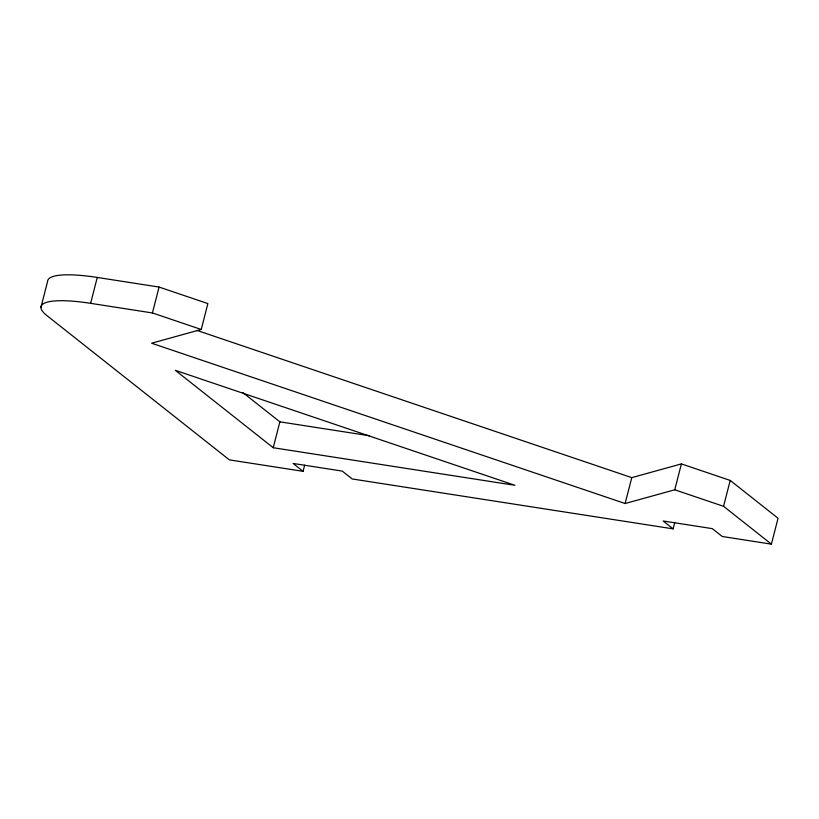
<?xml version="1.0" encoding="UTF-8"?>
<svg xmlns="http://www.w3.org/2000/svg" width="819" height="819" viewBox="0 0 819 819"><rect width="100%" height="100%" fill="white"/><g stroke="black" fill="none" stroke-linecap="round" stroke-linejoin="round"><path stroke-width="1.23" d="M40.95 307.32L47.594 281.429A81.982 17.045 14.4 0 1 97.266 277.446L159.07 287.059L207.883 303.583L201.239 329.473L151.617 343.212L625.122 503.521L674.754 489.793L723.566 506.316L771.406 544.144L778.05 518.253L730.21 480.425L681.398 463.902L631.777 477.631L197.021 330.436M304.658 465.161L303.071 471.324L229.361 459.868L46.765 315.479A81.982 17.045 14.4 0 1 90.622 303.337L97.266 277.446M90.622 303.337L152.426 312.95L159.07 287.059M273.229 447.727L175.338 370.331L514.967 485.309L273.229 447.727L279.873 421.836L242.915 392.618M625.122 503.521L631.777 477.631M674.754 489.793L681.398 463.902M303.071 471.324L293.12 463.462L342.26 471.099L352.211 478.961L673.126 528.859L674.713 522.696M723.566 506.316L730.21 480.425M279.873 421.836L369.267 435.739M771.406 544.144L722.266 536.496L712.315 528.634L663.175 520.997L673.126 528.859M152.426 312.95L201.239 329.473"/></g></svg>
